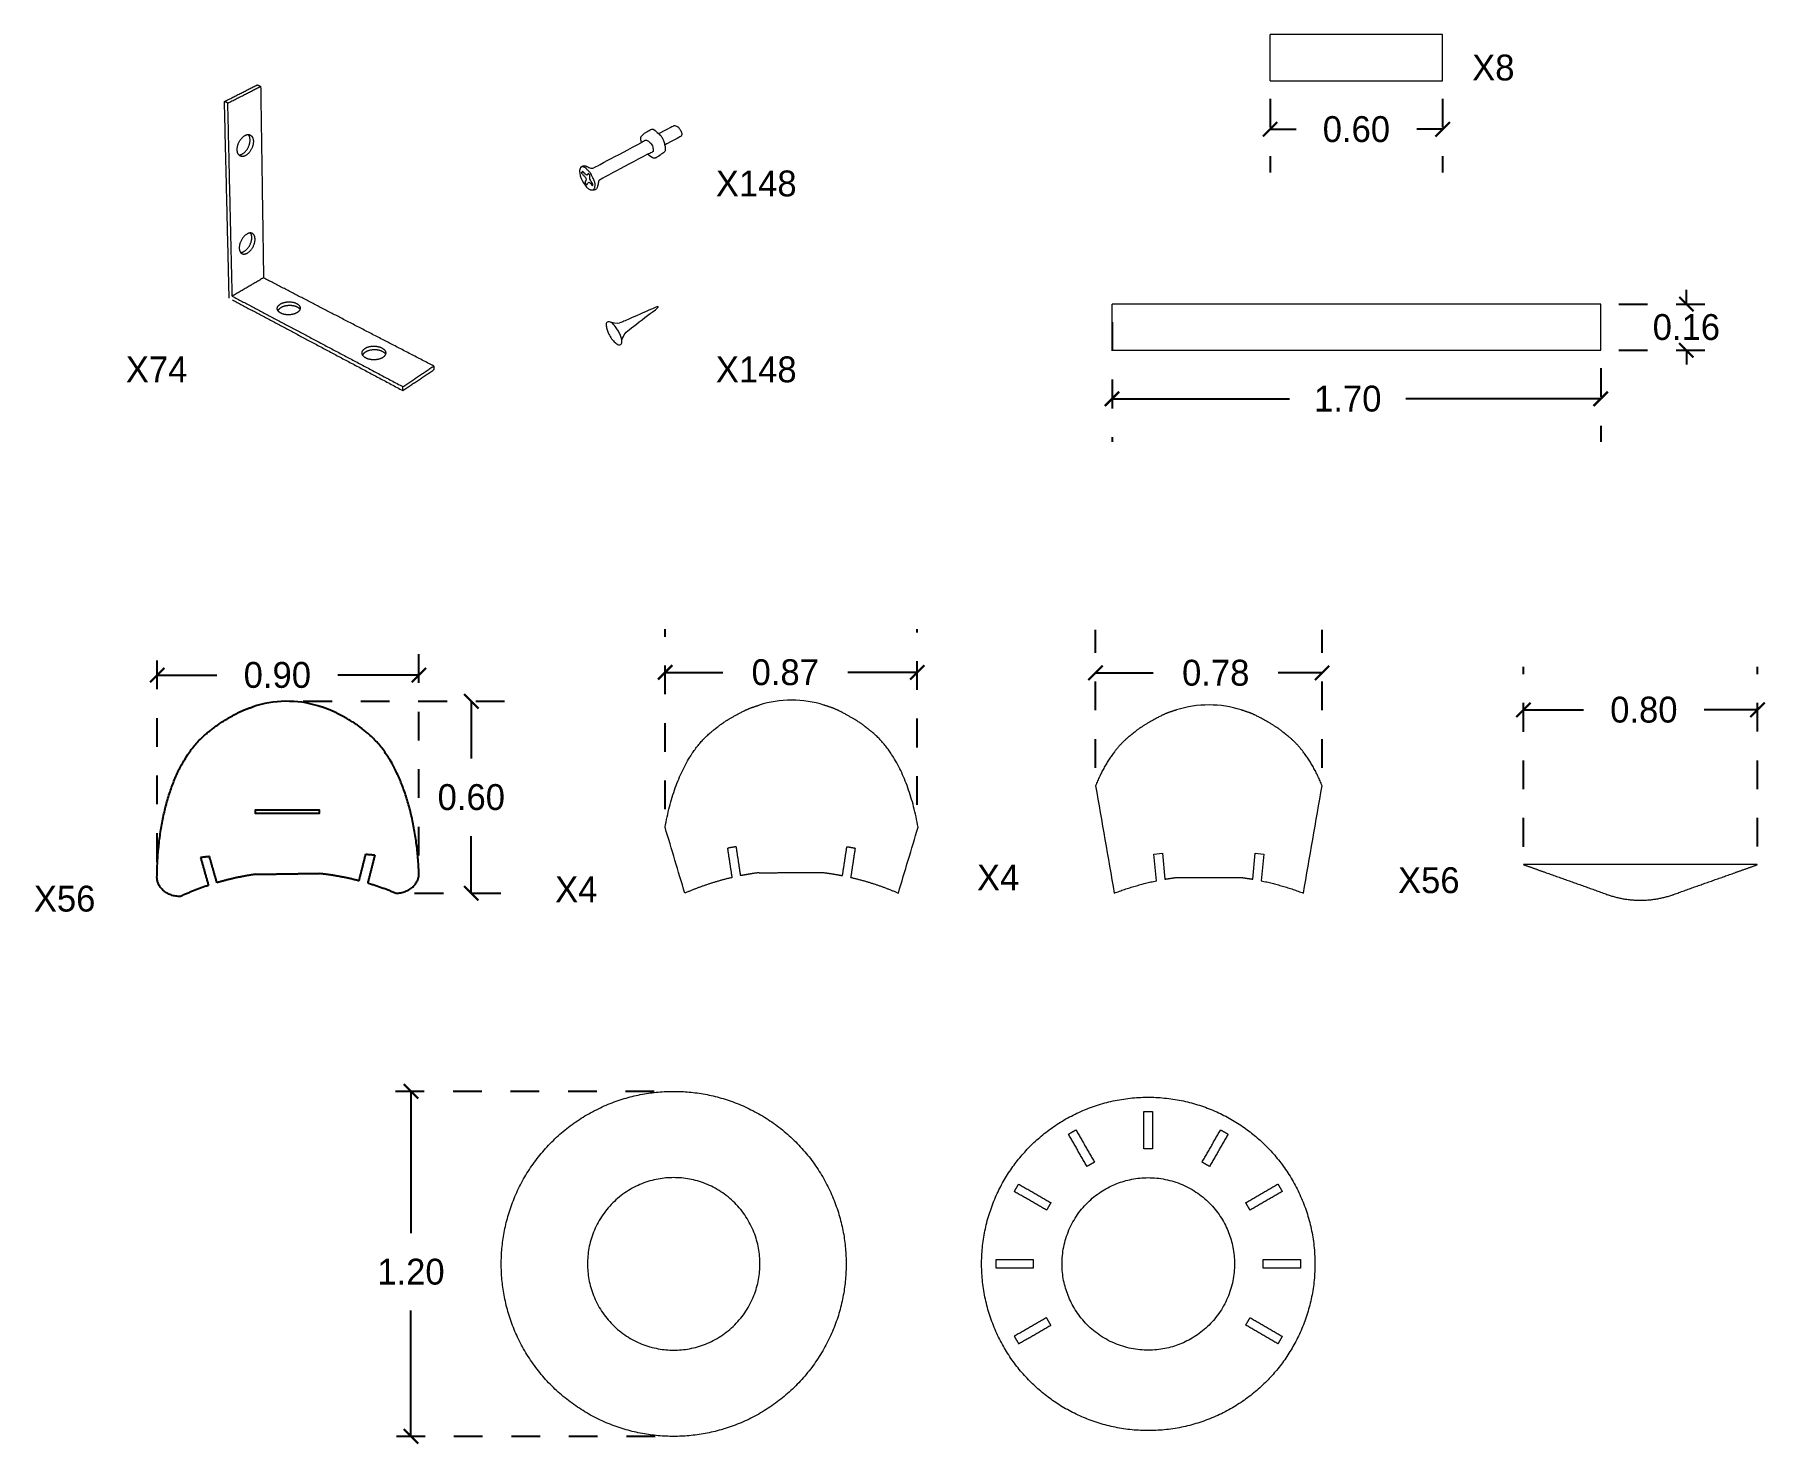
# Model space of a CAD drawing. Header units: metres. Extents: x 20.8 to 26.8, y 45.3 to 56.5.
# Drawn here: x 20.75 to 26.77, y 45.33 to 50.23 of the extents above; entities that cross this region are included whole.
import ezdxf

# ---------------------------------------------------------------- set-up
doc = ezdxf.new("R2010")
doc.units = ezdxf.units.M
doc.linetypes.add('HIDDEN', pattern=[9.525, 6.35, -3.175])
doc.layers.add('Make2D$Visible$Curves', color=7, linetype='Continuous', true_color=0x000000)
doc.layers.add('ΔΙΑΣΤΑΣΕΙΣ', color=60, linetype='Continuous')
doc.dimstyles.new('Copy of STANDARD_ACAD', dxfattribs={"dimtxt": 0.1, "dimasz": 0.1, "dimexe": 0.15, "dimexo": 0.0625, "dimgap": 0.09, "dimtad": 0, "dimtih": 1, "dimtoh": 1, "dimzin": 0, "dimdsep": 46, "dimtxsty": 'Standard', "dimblk": 'ARCHTICK', "dimcen": 0.09, "dimadec": 0, "dimazin": 0, "dimtfac": 1, "dimtofl": 0, "dimtmove": 0, "dimatfit": 3, "dimfxl": 1, "dimtolj": 1, "dimtzin": 0, "dimarcsym": 0})

# ---------------------------------------------------------------- blocks, each defined once
blk = doc.blocks.new('_ArchTick')
at = {"color": 0, "linetype": 'ByBlock', "const_width": 0.15}
blk.add_lwpolyline([(-0.5, -0.5), (0.5, 0.5)], dxfattribs=at)
blk = doc.blocks.new('*D5')
at = {"layer": 'Defpoints', "color": 0, "linetype": 'HIDDEN', "ltscale": 0.01, "transparency": 16777216}
for p in [(22.0617, 46.5594), (22.9707, 46.5594), (22.9736, 45.3595)]:
    blk.add_point(p, dxfattribs=at)
at = {"layer": 'ΔΙΑΣΤΑΣΕΙΣ', "color": 0, "linetype": 'HIDDEN', "lineweight": -2, "ltscale": 0.01, "transparency": 16777216}
for p, q in [((22.9082, 46.5594), (21.9117, 46.5594)), ((22.9111, 45.3595), (21.9117, 45.3595))]:
    blk.add_line(p, q, dxfattribs=at)
at = {"layer": 'ΔΙΑΣΤΑΣΕΙΣ', "color": 0, "linetype": 'Continuous', "lineweight": -2, "ltscale": 0.01, "transparency": 16777216}
for p, q in [((22.0617, 46.5594), (22.0617, 46.0669)), ((22.0617, 45.3595), (22.0617, 45.7969))]:
    blk.add_line(p, q, dxfattribs=at)
at = {"layer": 'ΔΙΑΣΤΑΣΕΙΣ', "color": 0, "linetype": 'HIDDEN', "lineweight": -2, "ltscale": 0.01, "transparency": 16777216, "xscale": 0.05, "yscale": 0.05, "zscale": 0.05}
for p, rotation in [((22.0617, 46.5594), 90), ((22.0617, 45.3595), 270)]:
    blk.add_blockref('_ArchTick', p, dxfattribs=dict(at, rotation=rotation))
at = {"layer": 'ΔΙΑΣΤΑΣΕΙΣ', "color": 0, "linetype": 'HIDDEN', "lineweight": 5, "ltscale": 0.01, "transparency": 16777216, "insert": (22.0617, 45.9319), "char_height": 0.09, "attachment_point": 5}
blk.add_mtext('\\A1;1.20', dxfattribs=at)
blk = doc.blocks.new('*D6')
at = {"layer": 'Defpoints', "color": 0, "linetype": 'HIDDEN', "ltscale": 0.01, "transparency": 16777216}
for p in [(22.0895, 48.0074), (21.1789, 47.2956), (22.0895, 47.3174)]:
    blk.add_point(p, dxfattribs=at)
at = {"layer": 'ΔΙΑΣΤΑΣΕΙΣ', "color": 0, "linetype": 'HIDDEN', "lineweight": -2, "ltscale": 0.01, "transparency": 16777216}
for p, q in [((21.1789, 47.3581), (21.1789, 48.1574)), ((22.0895, 47.3799), (22.0895, 48.1574))]:
    blk.add_line(p, q, dxfattribs=at)
at = {"layer": 'ΔΙΑΣΤΑΣΕΙΣ', "color": 0, "linetype": 'Continuous', "lineweight": -2, "ltscale": 0.01, "transparency": 16777216}
for p, q in [((21.1789, 48.0074), (21.3869, 48.0074)), ((22.0895, 48.0074), (21.8069, 48.0074))]:
    blk.add_line(p, q, dxfattribs=at)
at = {"layer": 'ΔΙΑΣΤΑΣΕΙΣ', "color": 0, "linetype": 'HIDDEN', "lineweight": -2, "ltscale": 0.01, "transparency": 16777216, "xscale": 0.05, "yscale": 0.05, "zscale": 0.05, "rotation": 180}
blk.add_blockref('_ArchTick', (21.1789, 48.0074), dxfattribs=at)
at = {"layer": 'ΔΙΑΣΤΑΣΕΙΣ', "color": 0, "linetype": 'HIDDEN', "lineweight": -2, "ltscale": 0.01, "transparency": 16777216, "xscale": 0.05, "yscale": 0.05, "zscale": 0.05}
blk.add_blockref('_ArchTick', (22.0895, 48.0074), dxfattribs=at)
at = {"layer": 'ΔΙΑΣΤΑΣΕΙΣ', "color": 0, "linetype": 'HIDDEN', "lineweight": 5, "ltscale": 0.01, "transparency": 16777216, "insert": (21.5969, 48.0074), "char_height": 0.09, "attachment_point": 5}
blk.add_mtext('\\A1;0.90', dxfattribs=at)
blk = doc.blocks.new('*D7')
at = {"layer": 'Defpoints', "color": 0, "linetype": 'HIDDEN', "ltscale": 0.01, "transparency": 16777216}
for p in [(21.6246, 47.9161), (22.2716, 47.9161), (22.0121, 47.2489)]:
    blk.add_point(p, dxfattribs=at)
at = {"layer": 'ΔΙΑΣΤΑΣΕΙΣ', "color": 0, "linetype": 'HIDDEN', "lineweight": -2, "ltscale": 0.01, "transparency": 16777216}
for p, q in [((21.6871, 47.9161), (22.4216, 47.9161)), ((22.0746, 47.2489), (22.4216, 47.2489))]:
    blk.add_line(p, q, dxfattribs=at)
at = {"layer": 'ΔΙΑΣΤΑΣΕΙΣ', "color": 0, "linetype": 'Continuous', "lineweight": -2, "ltscale": 0.01, "transparency": 16777216}
for p, q in [((22.2716, 47.9161), (22.2716, 47.7175)), ((22.2716, 47.2489), (22.2716, 47.4475))]:
    blk.add_line(p, q, dxfattribs=at)
at = {"layer": 'ΔΙΑΣΤΑΣΕΙΣ', "color": 0, "linetype": 'HIDDEN', "lineweight": -2, "ltscale": 0.01, "transparency": 16777216, "xscale": 0.05, "yscale": 0.05, "zscale": 0.05}
for p, rotation in [((22.2716, 47.9161), 90), ((22.2716, 47.2489), 270)]:
    blk.add_blockref('_ArchTick', p, dxfattribs=dict(at, rotation=rotation))
at = {"layer": 'ΔΙΑΣΤΑΣΕΙΣ', "color": 0, "linetype": 'HIDDEN', "lineweight": 5, "ltscale": 0.01, "transparency": 16777216, "insert": (22.2716, 47.5825), "char_height": 0.09, "attachment_point": 5}
blk.add_mtext('\\A1;0.60', dxfattribs=at)
blk = doc.blocks.new('*D11')
at = {"layer": 'Defpoints', "color": 0, "linetype": 'HIDDEN', "ltscale": 0.01, "transparency": 16777216}
for p in [(26.2006, 49.2976), (26.4985, 49.2976), (26.2006, 49.1371)]:
    blk.add_point(p, dxfattribs=at)
at = {"layer": 'ΔΙΑΣΤΑΣΕΙΣ', "color": 0, "linetype": 'Continuous', "lineweight": -2, "ltscale": 0.01, "transparency": 16777216}
for p, q in [((26.4985, 49.2976), (26.4985, 49.3476)), ((26.4985, 49.1371), (26.4985, 49.0871))]:
    blk.add_line(p, q, dxfattribs=at)
at = {"layer": 'ΔΙΑΣΤΑΣΕΙΣ', "color": 0, "linetype": 'HIDDEN', "lineweight": -2, "ltscale": 0.01, "transparency": 16777216}
for p, q in [((26.2631, 49.2976), (26.6485, 49.2976)), ((26.2631, 49.1371), (26.6485, 49.1371))]:
    blk.add_line(p, q, dxfattribs=at)
at = {"layer": 'ΔΙΑΣΤΑΣΕΙΣ', "color": 0, "linetype": 'HIDDEN', "lineweight": -2, "ltscale": 0.01, "transparency": 16777216, "xscale": 0.05, "yscale": 0.05, "zscale": 0.05}
for p, rotation in [((26.4985, 49.2976), 270), ((26.4985, 49.1371), 90)]:
    blk.add_blockref('_ArchTick', p, dxfattribs=dict(at, rotation=rotation))
at = {"layer": 'ΔΙΑΣΤΑΣΕΙΣ', "color": 0, "linetype": 'HIDDEN', "lineweight": 5, "ltscale": 0.01, "transparency": 16777216, "insert": (26.4985, 49.2173), "char_height": 0.09, "attachment_point": 5}
blk.add_mtext('\\A1;0.16', dxfattribs=at)
blk = doc.blocks.new('*D12')
at = {"layer": 'Defpoints', "color": 0, "linetype": 'HIDDEN', "ltscale": 0.01, "transparency": 16777216}
for p in [(24.5006, 49.2976), (26.2006, 49.1371), (26.2006, 48.9684)]:
    blk.add_point(p, dxfattribs=at)
at = {"layer": 'ΔΙΑΣΤΑΣΕΙΣ', "color": 0, "linetype": 'HIDDEN', "lineweight": -2, "ltscale": 0.01, "transparency": 16777216}
for p, q in [((24.5006, 49.2351), (24.5006, 48.8184)), ((26.2006, 49.0746), (26.2006, 48.8184))]:
    blk.add_line(p, q, dxfattribs=at)
at = {"layer": 'ΔΙΑΣΤΑΣΕΙΣ', "color": 0, "linetype": 'Continuous', "lineweight": -2, "ltscale": 0.01, "transparency": 16777216}
for p, q in [((24.5006, 48.9684), (25.1182, 48.9684)), ((26.2006, 48.9684), (25.5232, 48.9684))]:
    blk.add_line(p, q, dxfattribs=at)
at = {"layer": 'ΔΙΑΣΤΑΣΕΙΣ', "color": 0, "linetype": 'HIDDEN', "lineweight": -2, "ltscale": 0.01, "transparency": 16777216, "xscale": 0.05, "yscale": 0.05, "zscale": 0.05, "rotation": 180}
blk.add_blockref('_ArchTick', (24.5006, 48.9684), dxfattribs=at)
at = {"layer": 'ΔΙΑΣΤΑΣΕΙΣ', "color": 0, "linetype": 'HIDDEN', "lineweight": -2, "ltscale": 0.01, "transparency": 16777216, "xscale": 0.05, "yscale": 0.05, "zscale": 0.05}
blk.add_blockref('_ArchTick', (26.2006, 48.9684), dxfattribs=at)
at = {"layer": 'ΔΙΑΣΤΑΣΕΙΣ', "color": 0, "linetype": 'HIDDEN', "lineweight": 5, "ltscale": 0.01, "transparency": 16777216, "insert": (25.3207, 48.9684), "char_height": 0.09, "width": 0.030428, "attachment_point": 5}
blk.add_mtext('\\A1;1.70', dxfattribs=at)
blk = doc.blocks.new('*D13')
at = {"layer": 'Defpoints', "color": 0, "linetype": 'HIDDEN', "ltscale": 0.01, "transparency": 16777216}
for p in [(25.0506, 50.0744), (25.6506, 50.0744), (25.6506, 49.9057)]:
    blk.add_point(p, dxfattribs=at)
at = {"layer": 'ΔΙΑΣΤΑΣΕΙΣ', "color": 0, "linetype": 'HIDDEN', "lineweight": -2, "ltscale": 0.01, "transparency": 16777216}
for p, q in [((25.0506, 50.0119), (25.0506, 49.7557)), ((25.6506, 50.0119), (25.6506, 49.7557))]:
    blk.add_line(p, q, dxfattribs=at)
at = {"layer": 'ΔΙΑΣΤΑΣΕΙΣ', "color": 0, "linetype": 'Continuous', "lineweight": -2, "ltscale": 0.01, "transparency": 16777216}
for p, q in [((25.0506, 49.9057), (25.1406, 49.9057)), ((25.6506, 49.9057), (25.5606, 49.9057))]:
    blk.add_line(p, q, dxfattribs=at)
at = {"layer": 'ΔΙΑΣΤΑΣΕΙΣ', "color": 0, "linetype": 'HIDDEN', "lineweight": -2, "ltscale": 0.01, "transparency": 16777216, "xscale": 0.05, "yscale": 0.05, "zscale": 0.05, "rotation": 180}
blk.add_blockref('_ArchTick', (25.0506, 49.9057), dxfattribs=at)
at = {"layer": 'ΔΙΑΣΤΑΣΕΙΣ', "color": 0, "linetype": 'HIDDEN', "lineweight": -2, "ltscale": 0.01, "transparency": 16777216, "xscale": 0.05, "yscale": 0.05, "zscale": 0.05}
blk.add_blockref('_ArchTick', (25.6506, 49.9057), dxfattribs=at)
at = {"layer": 'ΔΙΑΣΤΑΣΕΙΣ', "color": 0, "linetype": 'HIDDEN', "lineweight": 5, "ltscale": 0.01, "transparency": 16777216, "insert": (25.3506, 49.9057), "char_height": 0.09, "width": 0.035, "attachment_point": 5}
blk.add_mtext('\\A1;0.60', dxfattribs=at)
blk = doc.blocks.new('*D14')
at = {"layer": 'Defpoints', "color": 0, "linetype": 'HIDDEN', "ltscale": 0.01, "transparency": 16777216}
for p in [(23.823, 48.0168), (22.9458, 47.4781), (23.823, 47.4935)]:
    blk.add_point(p, dxfattribs=at)
at = {"layer": 'ΔΙΑΣΤΑΣΕΙΣ', "color": 0, "linetype": 'HIDDEN', "lineweight": -2, "ltscale": 0.01, "transparency": 16777216}
for p, q in [((22.9458, 47.5406), (22.9458, 48.1668)), ((23.823, 47.556), (23.823, 48.1668))]:
    blk.add_line(p, q, dxfattribs=at)
at = {"layer": 'ΔΙΑΣΤΑΣΕΙΣ', "color": 0, "linetype": 'Continuous', "lineweight": -2, "ltscale": 0.01, "transparency": 16777216}
for p, q in [((22.9458, 48.0168), (23.1463, 48.0168)), ((23.823, 48.0168), (23.5813, 48.0168))]:
    blk.add_line(p, q, dxfattribs=at)
at = {"layer": 'ΔΙΑΣΤΑΣΕΙΣ', "color": 0, "linetype": 'HIDDEN', "lineweight": -2, "ltscale": 0.01, "transparency": 16777216, "xscale": 0.05, "yscale": 0.05, "zscale": 0.05, "rotation": 180}
blk.add_blockref('_ArchTick', (22.9458, 48.0168), dxfattribs=at)
at = {"layer": 'ΔΙΑΣΤΑΣΕΙΣ', "color": 0, "linetype": 'HIDDEN', "lineweight": -2, "ltscale": 0.01, "transparency": 16777216, "xscale": 0.05, "yscale": 0.05, "zscale": 0.05}
blk.add_blockref('_ArchTick', (23.823, 48.0168), dxfattribs=at)
at = {"layer": 'ΔΙΑΣΤΑΣΕΙΣ', "color": 0, "linetype": 'HIDDEN', "lineweight": 5, "ltscale": 0.01, "transparency": 16777216, "insert": (23.3638, 48.0168), "char_height": 0.09, "width": 0.24, "attachment_point": 5}
blk.add_mtext('\\A1;0.87', dxfattribs=at)
blk = doc.blocks.new('*D15')
at = {"layer": 'Defpoints', "color": 0, "linetype": 'HIDDEN', "ltscale": 0.01, "transparency": 16777216}
for p in [(25.2313, 48.015), (24.4433, 47.6225), (25.2313, 47.6225)]:
    blk.add_point(p, dxfattribs=at)
at = {"layer": 'ΔΙΑΣΤΑΣΕΙΣ', "color": 0, "linetype": 'HIDDEN', "lineweight": -2, "ltscale": 0.01, "transparency": 16777216}
for p, q in [((24.4433, 47.685), (24.4433, 48.165)), ((25.2313, 47.685), (25.2313, 48.165))]:
    blk.add_line(p, q, dxfattribs=at)
at = {"layer": 'ΔΙΑΣΤΑΣΕΙΣ', "color": 0, "linetype": 'Continuous', "lineweight": -2, "ltscale": 0.01, "transparency": 16777216}
for p, q in [((24.4433, 48.015), (24.6438, 48.015)), ((25.2313, 48.015), (25.0788, 48.015))]:
    blk.add_line(p, q, dxfattribs=at)
at = {"layer": 'ΔΙΑΣΤΑΣΕΙΣ', "color": 0, "linetype": 'HIDDEN', "lineweight": -2, "ltscale": 0.01, "transparency": 16777216, "xscale": 0.05, "yscale": 0.05, "zscale": 0.05, "rotation": 180}
blk.add_blockref('_ArchTick', (24.4433, 48.015), dxfattribs=at)
at = {"layer": 'ΔΙΑΣΤΑΣΕΙΣ', "color": 0, "linetype": 'HIDDEN', "lineweight": -2, "ltscale": 0.01, "transparency": 16777216, "xscale": 0.05, "yscale": 0.05, "zscale": 0.05}
blk.add_blockref('_ArchTick', (25.2313, 48.015), dxfattribs=at)
at = {"layer": 'ΔΙΑΣΤΑΣΕΙΣ', "color": 0, "linetype": 'HIDDEN', "lineweight": 5, "ltscale": 0.01, "transparency": 16777216, "insert": (24.8613, 48.015), "char_height": 0.09, "width": 0.035, "attachment_point": 5}
blk.add_mtext('\\A1;0.78', dxfattribs=at)
blk = doc.blocks.new('*D17')
at = {"layer": 'Defpoints', "color": 0, "linetype": 'HIDDEN', "ltscale": 0.01, "transparency": 16777216}
for p in [(26.7458, 47.8866), (25.9316, 47.3479), (26.7458, 47.3482)]:
    blk.add_point(p, dxfattribs=at)
at = {"layer": 'ΔΙΑΣΤΑΣΕΙΣ', "color": 0, "linetype": 'HIDDEN', "lineweight": -2, "ltscale": 0.01, "transparency": 16777216}
for p, q in [((25.9316, 47.4104), (25.9316, 48.0366)), ((26.7458, 47.4107), (26.7458, 48.0366))]:
    blk.add_line(p, q, dxfattribs=at)
at = {"layer": 'ΔΙΑΣΤΑΣΕΙΣ', "color": 0, "linetype": 'Continuous', "lineweight": -2, "ltscale": 0.01, "transparency": 16777216}
for p, q in [((25.9316, 47.8866), (26.1407, 47.8866)), ((26.7458, 47.8866), (26.5607, 47.8866))]:
    blk.add_line(p, q, dxfattribs=at)
at = {"layer": 'ΔΙΑΣΤΑΣΕΙΣ', "color": 0, "linetype": 'HIDDEN', "lineweight": -2, "ltscale": 0.01, "transparency": 16777216, "xscale": 0.05, "yscale": 0.05, "zscale": 0.05, "rotation": 180}
blk.add_blockref('_ArchTick', (25.9316, 47.8866), dxfattribs=at)
at = {"layer": 'ΔΙΑΣΤΑΣΕΙΣ', "color": 0, "linetype": 'HIDDEN', "lineweight": -2, "ltscale": 0.01, "transparency": 16777216, "xscale": 0.05, "yscale": 0.05, "zscale": 0.05}
blk.add_blockref('_ArchTick', (26.7458, 47.8866), dxfattribs=at)
at = {"layer": 'ΔΙΑΣΤΑΣΕΙΣ', "color": 0, "linetype": 'HIDDEN', "lineweight": 5, "ltscale": 0.01, "transparency": 16777216, "insert": (26.3507, 47.8866), "char_height": 0.09, "width": 0.24, "attachment_point": 5}
blk.add_mtext('\\A1;0.80', dxfattribs=at)

msp = doc.modelspace()

# ---------------------------------------------------------------- linework, layer by layer
at = {"layer": 'Make2D$Visible$Curves', "color": 1}
msp.add_lwpolyline([(21.6317, 47.5373), (21.5203, 47.5373), (21.5203, 47.527), (21.7432, 47.5277), (21.7432, 47.5376), (21.6317, 47.5376)], dxfattribs=at)
at = {"layer": 'Make2D$Visible$Curves', "color": 1, "lineweight": 5}
for points in [[(24.6547, 47.2918), (24.6464, 47.3849), (24.6762, 47.3886), (24.6843, 47.2974)], [(24.9903, 47.2974), (24.9984, 47.3886), (25.0282, 47.3849), (25.0199, 47.2918)]]:
    msp.add_lwpolyline(points, dxfattribs=at)
for points, degree in [([(25.0506, 50.0744), (25.0506, 50.1547), (25.0506, 50.2349)], 2), ([(25.6506, 50.2349), (25.3506, 50.2349), (25.0506, 50.2349)], 2), ([(25.6506, 50.0744), (25.6506, 50.1547), (25.6506, 50.2349)], 2), ([(25.0506, 50.0744), (25.3506, 50.0744), (25.6506, 50.0744)], 2), ([(22.8641, 49.8598), (22.8619, 49.8641), (22.8615, 49.8685), (22.8616, 49.8767), (22.8619, 49.8794), (22.8633, 49.8816), (22.8726, 49.8906), (22.8767, 49.8933), (22.8803, 49.8955), (22.8838, 49.8977), (22.8981, 49.9057), (22.9011, 49.9063), (22.9041, 49.9058), (22.9079, 49.9041), (22.9296, 49.8854), (22.9322, 49.8826), (22.9351, 49.877), (22.9385, 49.8712), (22.9438, 49.8555), (22.9465, 49.8419), (22.9466, 49.8314), (22.9461, 49.8294), (22.9392, 49.8229), (22.9171, 49.8082), (22.9106, 49.805), (22.9066, 49.8041), (22.9017, 49.8063), (22.8847, 49.819)], 3), ([(22.6701, 49.7078), (22.6574, 49.7268), (22.6529, 49.7352), (22.6493, 49.7464), (22.6487, 49.7554), (22.6482, 49.762), (22.6496, 49.7691), (22.6527, 49.7741), (22.6568, 49.7759), (22.6596, 49.7756), (22.6661, 49.773), (22.6733, 49.7671), (22.6809, 49.7599), (22.6867, 49.7521), (22.6899, 49.7468), (22.6953, 49.7362), (22.6986, 49.7301), (22.7005, 49.7229), (22.7014, 49.7206), (22.7017, 49.7183), (22.7022, 49.7174), (22.7023, 49.7126), (22.7023, 49.7094), (22.7016, 49.7034), (22.7004, 49.7006), (22.6983, 49.6965), (22.6947, 49.6951), (22.6891, 49.6946), (22.6843, 49.6954), (22.6798, 49.6983), (22.6734, 49.7034), (22.6701, 49.7078)], 3), ([(22.6697, 49.7276), (22.6712, 49.7316), (22.6704, 49.7356), (22.6674, 49.7394), (22.6591, 49.7487), (22.6566, 49.7509), (22.6551, 49.7535), (22.6551, 49.7549), (22.6558, 49.7562), (22.6582, 49.7592), (22.6599, 49.7589), (22.6671, 49.7504), (22.6696, 49.7479), (22.6727, 49.7465), (22.675, 49.7467), (22.6769, 49.7475), (22.6778, 49.7513), (22.6783, 49.7528), (22.6792, 49.7525), (22.6797, 49.7507), (22.684, 49.7456), (22.6847, 49.7442), (22.6839, 49.741), (22.6833, 49.7381), (22.6839, 49.7327), (22.6878, 49.7242), (22.6939, 49.7157), (22.695, 49.7136), (22.6949, 49.712), (22.6939, 49.7097), (22.6926, 49.7096), (22.6845, 49.7203), (22.682, 49.722), (22.6802, 49.7217), (22.6766, 49.718), (22.6747, 49.7135), (22.6729, 49.713), (22.6696, 49.7167), (22.6675, 49.7196), (22.6672, 49.7218), (22.6684, 49.7241), (22.6697, 49.7276)], 3), ([(22.7956, 49.172), (22.8019, 49.1924), (22.8145, 49.2053), (22.9176, 49.282), (22.9226, 49.2871), (22.9219, 49.2894), (22.9164, 49.2888), (22.8211, 49.2459), (22.7897, 49.232), (22.778, 49.2272), (22.7563, 49.2349)], 3), ([(24.5006, 49.1371), (24.5006, 49.2173), (24.5006, 49.2976)], 2), ([(26.2006, 49.2976), (25.3506, 49.2976), (24.5006, 49.2976)], 2), ([(26.2006, 49.1371), (26.2006, 49.2173), (26.2006, 49.2976)], 2), ([(22.7838, 49.2037), (22.7963, 49.1786), (22.796, 49.1641), (22.7922, 49.1555), (22.7841, 49.1551), (22.7719, 49.1631), (22.7595, 49.176), (22.749, 49.1945), (22.7441, 49.2079), (22.74, 49.2218), (22.7413, 49.2342), (22.747, 49.2363), (22.7579, 49.2358), (22.7676, 49.228), (22.7838, 49.2037)], 3), ([(24.5006, 49.1371), (25.3506, 49.1371), (26.2006, 49.1371)], 2), ([(24.4433, 47.6225), (24.465, 47.498), (24.4867, 47.3736), (24.5083, 47.2491)], 3), ([(25.1662, 47.2491), (25.1879, 47.3735), (25.2096, 47.498), (25.2313, 47.6225)], 3), ([(23.0144, 47.2489), (22.9916, 47.3253), (22.9687, 47.4017), (22.9458, 47.4781)], 3), ([(23.7572, 47.2491), (23.7801, 47.3255), (23.8029, 47.4019), (23.8258, 47.4783)], 3), ([(23.1934, 47.4105), (23.1785, 47.408), (23.1637, 47.4054)], 2), ([(23.1792, 47.3034), (23.1714, 47.3544), (23.1637, 47.4054)], 2), ([(23.2087, 47.3097), (23.2011, 47.3601), (23.1934, 47.4105)], 2), ([(23.5629, 47.3098), (23.5706, 47.3602), (23.5782, 47.4106)], 2), ([(23.5782, 47.4106), (23.5931, 47.4081), (23.6079, 47.4055)], 2), ([(23.5925, 47.3035), (23.6002, 47.3545), (23.6079, 47.4055)], 2), ([(24.6116, 46.3595), (24.6116, 46.4242), (24.6116, 46.489)], 2), ([(24.6116, 46.489), (24.6266, 46.489), (24.6416, 46.489)], 2), ([(24.6416, 46.489), (24.6416, 46.4242), (24.6416, 46.3595)], 2), ([(24.3489, 46.4106), (24.3619, 46.4181), (24.3749, 46.4256)], 2), ([(24.3749, 46.4256), (24.4073, 46.3695), (24.4396, 46.3134)], 2), ([(24.8137, 46.3134), (24.846, 46.3695), (24.8784, 46.4256)], 2), ([(24.8784, 46.4256), (24.8914, 46.4181), (24.9044, 46.4106)], 2), ([(24.4137, 46.2984), (24.3813, 46.3545), (24.3489, 46.4106)], 2), ([(24.9044, 46.4106), (24.872, 46.3545), (24.8396, 46.2984)], 2), ([(24.4396, 46.3134), (24.4266, 46.3059), (24.4137, 46.2984)], 2), ([(24.6416, 46.3595), (24.6266, 46.3595), (24.6116, 46.3595)], 2), ([(24.8396, 46.2984), (24.8266, 46.3059), (24.8137, 46.3134)], 2), ([(24.1606, 46.2112), (24.1681, 46.2242), (24.1756, 46.2372)], 2), ([(24.2727, 46.1465), (24.2166, 46.1789), (24.1606, 46.2112)], 2), ([(24.1756, 46.2372), (24.2316, 46.2048), (24.2877, 46.1725)], 2), ([(24.9656, 46.1725), (25.0217, 46.2048), (25.0777, 46.2372)], 2), ([(25.0927, 46.2112), (25.0367, 46.1789), (24.9806, 46.1465)], 2), ([(25.0777, 46.2372), (25.0852, 46.2242), (25.0927, 46.2112)], 2), ([(24.2877, 46.1725), (24.2802, 46.1595), (24.2727, 46.1465)], 2), ([(24.9806, 46.1465), (24.9731, 46.1595), (24.9656, 46.1725)], 2), ([(24.0971, 45.9745), (24.1619, 45.9745), (24.2266, 45.9745)], 2), ([(24.0971, 45.9445), (24.0971, 45.9595), (24.0971, 45.9745)], 2), ([(24.2266, 45.9445), (24.1619, 45.9445), (24.0971, 45.9445)], 2), ([(24.2266, 45.9745), (24.2266, 45.9595), (24.2266, 45.9445)], 2), ([(25.0266, 45.9445), (25.0266, 45.9595), (25.0266, 45.9745)], 2), ([(25.0266, 45.9745), (25.0914, 45.9745), (25.1562, 45.9745)], 2), ([(25.1562, 45.9445), (25.0914, 45.9445), (25.0266, 45.9445)], 2), ([(25.1562, 45.9745), (25.1562, 45.9595), (25.1562, 45.9445)], 2), ([(24.2727, 45.7725), (24.2166, 45.7401), (24.1606, 45.7077)], 2), ([(24.2877, 45.7465), (24.2802, 45.7595), (24.2727, 45.7725)], 2), ([(24.9656, 45.7465), (24.9731, 45.7595), (24.9806, 45.7725)], 2), ([(24.9806, 45.7725), (25.0367, 45.7401), (25.0927, 45.7077)], 2), ([(24.1606, 45.7077), (24.1681, 45.6947), (24.1756, 45.6817)], 2), ([(24.1756, 45.6817), (24.2316, 45.7141), (24.2877, 45.7465)], 2), ([(25.0777, 45.6817), (25.0217, 45.7141), (24.9656, 45.7465)], 2), ([(25.0927, 45.7077), (25.0852, 45.6947), (25.0777, 45.6817)], 2)]:
    msp.add_open_spline(points, degree=degree, dxfattribs=at)
for points, weights, degree in [([(21.4129, 50.0022), (21.4704, 50.0314), (21.5271, 50.0601)], [0.951660331234, 0.958035181775, 0.964410032316], 2), ([(21.4246, 49.9968), (21.4821, 50.026), (21.5388, 50.0548)], [0.950487966008, 0.956862816549, 0.96323766709], 2), ([(21.5271, 50.0601), (21.533, 50.0575), (21.5388, 50.0548)], [0.964410032316, 0.963823849703, 0.96323766709], 2), ([(21.5388, 50.0548), (21.5439, 49.7136), (21.5488, 49.3889)], [0.96323766709, 0.987737801841, 1.01223793659], 2), ([(21.4294, 49.3181), (21.4214, 49.6514), (21.4129, 50.0022)], [1.00166060624, 0.976660468735, 0.951660331234], 2), ([(21.4246, 49.9968), (21.4187, 49.9995), (21.4129, 50.0022)], [0.950487966008, 0.951074148621, 0.951660331234], 2), ([(21.4402, 49.3252), (21.4326, 49.6526), (21.4246, 49.9968)], [0.99948823551, 0.974988100759, 0.950487966008], 2), ([(21.4678, 49.5114), (21.4571, 49.4818), (21.474, 49.4732)], [0.990352624669, 0.742955611565, 0.921496480053], 2), ([(21.5488, 49.3889), (21.4949, 49.3573), (21.4402, 49.3252)], [1.01223793659, 1.00586308605, 0.99948823551], 2), ([(22.1411, 49.0822), (21.8361, 49.2401), (21.5488, 49.3889)], [0.953619675295, 0.982928805944, 1.01223793659], 2), ([(21.4402, 49.3252), (21.7281, 49.1726), (22.0338, 49.0105)], [0.99948823551, 0.970179104861, 0.940869974212], 2), ([(21.4406, 49.3122), (21.7281, 49.1594), (22.0335, 48.997)], [1.00048824101, 0.971179110361, 0.941869979712], 2), ([(21.6348, 49.2604), (21.6148, 49.2606), (21.599, 49.269), (21.5969, 49.2798)], [0.986832082807, 0.986859941573, 0.988483092804, 0.990570902], 3), ([(21.9323, 49.1038), (21.9111, 49.104), (21.8939, 49.1135), (21.8919, 49.1254)], [0.957522952158, 0.957551683005, 0.959277146421, 0.961459170593], 3), ([(21.9737, 49.1299), (21.9737, 49.1298), (21.9737, 49.1296)], [0.926160030057, 0.926172622055, 0.926185214053], 2), ([(22.0338, 49.0105), (22.0878, 49.0466), (22.1411, 49.0822)], [0.940869974212, 0.947244824753, 0.953619675295], 2), ([(22.1411, 49.0822), (22.1409, 49.0755), (22.1407, 49.0688)], [0.953619675295, 0.954119678045, 0.954619680795], 2), ([(22.0335, 48.997), (22.0875, 49.0332), (22.1407, 49.0688)], [0.941869979712, 0.948244830254, 0.954619680795], 2), ([(22.0335, 48.997), (22.0337, 49.0037), (22.0338, 49.0105)], [0.941869979712, 0.941369976962, 0.940869974212], 2), ([(23.2242, 47.885), (23.2481, 47.8955), (23.2731, 47.9029)], [0.931709150307, 0.919797461204, 0.911534052656], 2), ([(23.5472, 47.8851), (23.5233, 47.8955), (23.4983, 47.9029)], [0.931709150307, 0.919797461204, 0.911534052656], 2), ([(24.7249, 47.8861), (24.7, 47.8787), (24.6762, 47.8683)], [0.911534052656, 0.919797461204, 0.931709150307], 2), ([(24.9984, 47.8683), (24.9746, 47.8787), (24.9496, 47.8861)], [0.931709150307, 0.919797461204, 0.911534052656], 2), ([(23.1792, 47.3034), (23.0943, 47.2837), (23.0144, 47.2489)], [0.997711099314, 0.994529875035, 0.999720950629], 2), ([(23.2734, 47.3202), (23.3858, 47.3202), (23.4983, 47.3203)], [1, 0.942516937305, 1], 2), ([(23.5925, 47.3035), (23.6773, 47.2838), (23.7572, 47.2491)], [0.997711099314, 0.994529875035, 0.999720950629], 2), ([(24.5083, 47.2491), (24.5798, 47.2764), (24.6547, 47.2918)], [0.997605012612, 0.994926297735, 0.998754901031], 2), ([(24.6843, 47.2974), (24.7046, 47.3009), (24.725, 47.3035)], [1, 0.999762137469, 1], 2), ([(24.725, 47.3035), (24.839, 47.3035), (24.9496, 47.3035)], [0.999939809522, 0.942547048317, 1], 2), ([(24.9496, 47.3035), (24.97, 47.3009), (24.9903, 47.2974)], [1, 0.999762137469, 1], 2), ([(25.0199, 47.2918), (25.0948, 47.2764), (25.1662, 47.2491)], [0.998754901031, 0.994926297735, 0.997605012612], 2), ([(26.2263, 47.2433), (26.3387, 47.2042), (26.4511, 47.2432)], [0.998890298943, 0.943630057768, 0.998883460554], 2), ([(26.4511, 47.2433), (26.4511, 47.2433), (26.4511, 47.2433)], [0.998812399071, 0.998814408605, 0.998816418286], 2)]:
    msp.add_rational_spline(points, weights, degree=degree, dxfattribs=at)
for points, knots in [([(22.9232, 49.8908), (22.9249, 49.8917), (22.9739, 49.9174), (22.9779, 49.919), (22.9817, 49.9186), (22.9906, 49.9151), (22.9968, 49.907), (23.003, 49.8966), (23.0045, 49.8869), (23.0014, 49.8808), (22.9985, 49.8797), (22.947, 49.8523), (22.9446, 49.851)], [7.965421, 7.965421, 7.965421, 7.965421, 8, 9, 10, 11, 12, 13, 14, 15, 16, 16.047259, 16.047259, 16.047259, 16.047259]), ([(22.6518, 49.7724), (22.6557, 49.7772), (22.6607, 49.7786), (22.67, 49.7786), (22.6768, 49.7751), (22.6836, 49.7714), (22.6912, 49.7697), (22.6977, 49.7712), (22.7021, 49.7744), (22.8222, 49.8377), (22.8641, 49.8598)], [0, 0, 0, 0, 1, 2, 3, 4, 5, 6, 7, 7.632238, 7.632238, 7.632238, 7.632238]), ([(22.8847, 49.819), (22.8418, 49.796), (22.7187, 49.7301), (22.716, 49.7284), (22.7147, 49.7265), (22.714, 49.7221), (22.7125, 49.7147), (22.7108, 49.7067), (22.7102, 49.7033), (22.7076, 49.6983), (22.7042, 49.6962), (22.7003, 49.6946), (22.6956, 49.6939), (22.6875, 49.6949)], [16.37273, 16.37273, 16.37273, 16.37273, 17, 18, 19, 20, 21, 22, 23, 24, 25, 26, 27, 27, 27, 27]), ([(23.4981, 47.9029), (23.4627, 47.9145), (23.4242, 47.9202), (23.3472, 47.9202), (23.3087, 47.9144), (23.2733, 47.9029)], [0, 0, 0, 0, 0.500337, 0.500337, 1.000843, 1.000843, 1.000843, 1.000843]), ([(24.9496, 47.8861), (24.9147, 47.8977), (24.8766, 47.9035), (24.7996, 47.9035), (24.7609, 47.8977), (24.7249, 47.8861)], [4.673377, 4.673377, 4.673377, 4.673377, 5.173715, 5.173715, 5.67422, 5.67422, 5.67422, 5.67422])]:
    msp.add_open_spline(points, degree=3, knots=knots, dxfattribs=at)
for points, weights, degree, knots in [([(21.5026, 49.8856), (21.5009, 49.8864), (21.4992, 49.8872), (21.4742, 49.8915), (21.4606, 49.8536), (21.4492, 49.8216), (21.468, 49.8126), (21.4699, 49.8117), (21.472, 49.8113), (21.4967, 49.8069), (21.5101, 49.8444), (21.5217, 49.8766), (21.5026, 49.8856)], [0.915838917124, 0.939165273852, 0.968791522518, 0.682203275414, 0.965352487168, 0.715236269372, 0.911854108855, 0.937186344582, 0.969934248082, 0.688682863838, 0.973373283432, 0.717984288651, 0.915838917124], 2, [0, 0, 0, 0.0008283, 0.0008283, 0.00868228, 0.00868228, 0.01563985, 0.01563985, 0.01653627, 0.01653627, 0.02439025, 0.02439025, 0.03141593, 0.03141593, 0.03141593]), ([(21.4629, 49.8166), (21.4864, 49.8158), (21.4986, 49.8499), (21.5075, 49.8749), (21.4959, 49.8874)], [0.936064854453, 0.708522369607, 0.974545648658, 0.76368013477, 0.861432197757], 2, [0.00837781, 0.00837781, 0.00837781, 0.01570796, 0.01570796, 0.02150185, 0.02150185, 0.02150185]), ([(21.4675, 49.4775), (21.4916, 49.4746), (21.5047, 49.5109), (21.5127, 49.5331), (21.5034, 49.545)], [0.996106750809, 0.707189617997, 0.999545786159, 0.797848407041, 0.871518429892], 2, [0.00785398, 0.00785398, 0.00785398, 0.01570796, 0.01570796, 0.02111151, 0.02111151, 0.02111151]), ([(21.5097, 49.5435), (21.5076, 49.5446), (21.5052, 49.5449), (21.481, 49.5481), (21.4678, 49.5114)], [0.925420030533, 0.954095440023, 0.993791660019, 0.699881042172, 0.990352624669], 2, [0.022480296, 0.022480296, 0.022480296, 0.023561945, 0.023561945, 0.031415927, 0.031415927, 0.031415927]), ([(21.474, 49.4732), (21.4762, 49.4721), (21.4788, 49.4717), (21.5028, 49.4688), (21.516, 49.5052), (21.5267, 49.5349), (21.5097, 49.5435)], [0.921496480053, 0.951999293065, 0.994934385583, 0.706360630596, 0.998373420933, 0.745879820706, 0.925420030533], 2, [0.00670796, 0.00670796, 0.00670796, 0.00785398, 0.00785398, 0.01570796, 0.01570796, 0.0224803, 0.0224803, 0.0224803]), ([(21.5969, 49.2798), (21.5967, 49.2809), (21.5966, 49.2821), (21.5967, 49.2833), (21.5978, 49.2957), (21.6163, 49.3056), (21.6383, 49.3054), (21.6583, 49.3053), (21.6741, 49.2968), (21.6762, 49.286)], [0.990570902, 0.990797056379, 0.991028662832, 0.991264284333, 0.993675350513, 0.995615832097, 0.995584958647, 0.995556839514, 0.993903469554, 0.99178748099], 3, [0.00788933, 0.00788933, 0.00788933, 0.00788933, 0.00874391, 0.00874391, 0.00874391, 0.01754999, 0.01754999, 0.01754999, 0.02551305, 0.02551305, 0.02551305, 0.02551305]), ([(21.5995, 49.274), (21.6026, 49.2852), (21.6201, 49.2938), (21.6405, 49.2937), (21.6568, 49.2936), (21.6703, 49.2879), (21.6759, 49.28)], [0.99299248395, 0.995179137718, 0.99686878347, 0.996839958168, 0.996817060182, 0.995716429323, 0.994165875921], 3, [0.0093281, 0.0093281, 0.0093281, 0.0093281, 0.01754999, 0.01754999, 0.01754999, 0.02403447, 0.02403447, 0.02403447, 0.02403447]), ([(21.6762, 49.286), (21.6764, 49.2849), (21.6764, 49.2839), (21.6763, 49.2827), (21.6755, 49.2703), (21.6569, 49.2603), (21.6348, 49.2604)], [0.99178748099, 0.991579989294, 0.991368049258, 0.991152757121, 0.988741690941, 0.986801209357, 0.986832082807], 3, [0.025513048, 0.025513048, 0.025513048, 0.025513048, 0.026293897, 0.026293897, 0.026293897, 0.035099979, 0.035099979, 0.035099979, 0.035099979]), ([(21.8919, 49.1254), (21.8918, 49.1263), (21.8917, 49.1272), (21.8917, 49.1281), (21.8921, 49.1412), (21.9106, 49.1518), (21.9333, 49.1516), (21.9545, 49.1514), (21.9718, 49.1419), (21.9737, 49.1299)], [0.961459170593, 0.96162212418, 0.961787624053, 0.961955153684, 0.964366219864, 0.966306701448, 0.966275827998, 0.96624682501, 0.964488793932, 0.962277482586], 3, [0.00813629, 0.00813629, 0.00813629, 0.00813629, 0.00874391, 0.00874391, 0.00874391, 0.01754999, 0.01754999, 0.01754999, 0.02576335, 0.02576335, 0.02576335, 0.02576335]), ([(21.8942, 49.1195), (21.8973, 49.1311), (21.9146, 49.1398), (21.9352, 49.1397), (21.9528, 49.1396), (21.9677, 49.133), (21.9733, 49.1239)], [0.963820050468, 0.965940014172, 0.967559049234, 0.967530827519, 0.967506759253, 0.966291980536, 0.964615564358], 3, [0.00950027, 0.00950027, 0.00950027, 0.00950027, 0.01754999, 0.01754999, 0.01754999, 0.02436588, 0.02436588, 0.02436588, 0.02436588]), ([(21.9737, 49.1296), (21.9738, 49.1289), (21.9739, 49.1282), (21.9739, 49.1275), (21.9737, 49.1143), (21.9552, 49.1037), (21.9323, 49.1038)], [0.962231738365, 0.962103766379, 0.961974314014, 0.961843626472, 0.959432560292, 0.957492078708, 0.957522952158], 3, [0.025819903, 0.025819903, 0.025819903, 0.025819903, 0.026293897, 0.026293897, 0.026293897, 0.035099979, 0.035099979, 0.035099979, 0.035099979]), ([(22.9458, 47.4781), (22.9872, 47.7156), (23.1099, 47.8123), (23.1211, 47.8211), (23.1322, 47.8299), (23.1613, 47.8529), (23.2242, 47.885)], [0.957245256147, 0.917133739722, 1, 1, 1, 0.970376548073, 0.948940508878], 2, [3.4450003, 3.4450003, 3.4450003, 3.7990306, 3.7990306, 3.8560209, 3.8560209, 3.9482049, 3.9482049, 3.9482049]), ([(23.8258, 47.4783), (23.7843, 47.7158), (23.6615, 47.8125), (23.6503, 47.8213), (23.6392, 47.83), (23.6101, 47.853), (23.5472, 47.8851)], [0.957245256147, 0.917133739722, 1, 1, 1, 0.970376548073, 0.948940508878], 2, [3.4450003, 3.4450003, 3.4450003, 3.7990306, 3.7990306, 3.8560209, 3.8560209, 3.9482049, 3.9482049, 3.9482049]), ([(24.6762, 47.8683), (24.6136, 47.8362), (24.5846, 47.8132), (24.5735, 47.8044), (24.5624, 47.7957), (24.4896, 47.738), (24.4433, 47.6225)], [0.948940508878, 0.970376548073, 1, 1, 1, 0.948904416698, 0.944564890513], 2, [5.7357557, 5.7357557, 5.7357557, 5.8279397, 5.8279397, 5.88493, 5.88493, 6.1032262, 6.1032262, 6.1032262]), ([(25.2313, 47.6225), (25.185, 47.738), (25.1122, 47.7956), (25.1011, 47.8044), (25.09, 47.8132), (25.061, 47.8361), (24.9984, 47.8683)], [0.944564890513, 0.948904416698, 1, 1, 1, 0.970376548073, 0.948940508878], 2, [4.2443711, 4.2443711, 4.2443711, 4.4626672, 4.4626672, 4.5196575, 4.5196575, 4.6118415, 4.6118415, 4.6118415]), ([(26.4512, 47.2432), (26.4519, 47.2435), (26.4526, 47.2437), (26.4532, 47.2439), (26.518, 47.2673), (26.5829, 47.2903), (26.6478, 47.3132), (26.6807, 47.3249), (26.7136, 47.3365), (26.7465, 47.3482), (26.7136, 47.3482), (26.6807, 47.3482), (26.6478, 47.3482), (26.4417, 47.3483), (26.2356, 47.3484), (26.0296, 47.3485), (25.9967, 47.3485), (25.9638, 47.3485), (25.9308, 47.3485), (25.9638, 47.3369), (25.9967, 47.3252), (26.0296, 47.3135), (26.0945, 47.2905), (26.1594, 47.2674), (26.2242, 47.244), (26.2248, 47.2438), (26.2255, 47.2436), (26.2261, 47.2433)], [1, 0.999996808006, 0.999996808006, 1, 1, 1, 1, 1, 1, 1, 1, 1, 1, 1, 1, 1, 1, 1, 1, 1, 1, 1, 1, 1, 1, 0.999996848443, 0.999996848443, 1], 3, [0, 0, 0, 0, 0.0054, 0.0054, 0.0054, 0.212006, 0.212006, 0.212006, 0.317255, 0.317255, 0.317255, 0.434621, 0.434621, 0.434621, 1.169708, 1.169708, 1.169708, 1.287075, 1.287075, 1.287075, 1.392324, 1.392324, 1.392324, 1.598962, 1.598962, 1.598962, 1.604326, 1.604326, 1.604326, 1.604326]), ([(23.2734, 47.3202), (23.2488, 47.3171), (23.2244, 47.3127), (23.2167, 47.3113), (23.2089, 47.3097)], [1, 0.999659318534, 1, 0.99950595253, 0.999081689467], 2, [2.7549118, 2.7549118, 2.7549118, 2.8346643, 2.8346643, 2.8602016, 2.8602016, 2.8602016]), ([(23.4983, 47.3203), (23.5228, 47.3171), (23.5472, 47.3128), (23.555, 47.3114), (23.5627, 47.3098)], [1, 0.999659318534, 1, 0.99950595253, 0.999081689467], 2, [2.7549118, 2.7549118, 2.7549118, 2.8346643, 2.8346643, 2.8602016, 2.8602016, 2.8602016]), ([(23.5758, 45.9595), (23.5758, 46.5595), (22.9758, 46.5595), (22.3758, 46.5595), (22.3758, 45.9595), (22.3758, 45.3595), (22.9758, 45.3595), (23.5758, 45.3595), (23.5758, 45.9595)], [1, 0.707106781187, 1, 0.707106781187, 1, 0.707106781187, 1, 0.707106781187, 1], 2, [0, 0, 0, 0.942478, 0.942478, 1.884956, 1.884956, 2.827433, 2.827433, 3.769911, 3.769911, 3.769911]), ([(24.2524, 45.5167), (24.6951, 45.1425), (25.0694, 45.5852), (25.4437, 46.0279), (25.0009, 46.4022), (24.5582, 46.7765), (24.1839, 46.3338), (23.8096, 45.891), (24.2524, 45.5167)], [1, 0.707106781187, 1, 0.707106781187, 1, 0.707106781187, 1, 0.707106781187, 1], 2, [0, 0, 0, 0.910644, 0.910644, 1.821288, 1.821288, 2.731933, 2.731933, 3.642577, 3.642577, 3.642577]), ([(23.2758, 45.9595), (23.2758, 45.6595), (22.9758, 45.6595), (22.6758, 45.6595), (22.6758, 45.9595), (22.6758, 46.2595), (22.9758, 46.2595), (23.2758, 46.2595), (23.2758, 45.9595)], [1, 0.707106781187, 1, 0.707106781187, 1, 0.707106781187, 1, 0.707106781187, 1], 2, [-3.769911, -3.769911, -3.769911, -2.827433, -2.827433, -1.884956, -1.884956, -0.942478, -0.942478, 0, 0, 0]), ([(24.3428, 45.8624), (24.4398, 45.5785), (24.7237, 45.6756), (25.0076, 45.7727), (24.9105, 46.0565), (24.8135, 46.3404), (24.5296, 46.2433), (24.2457, 46.1463), (24.3428, 45.8624)], [1, 0.707106781187, 1, 0.707106781187, 1, 0.707106781187, 1, 0.707106781187, 1], 2, [0, 0, 0, 0.471239, 0.471239, 0.942478, 0.942478, 1.413717, 1.413717, 1.884956, 1.884956, 1.884956])]:
    msp.add_rational_spline(points, weights, degree=degree, knots=knots, dxfattribs=at)
msp.add_spline([(22.8641, 49.8598), (22.8684, 49.8628), (22.8738, 49.8661), (22.8785, 49.8681), (22.8877, 49.864), (22.8978, 49.8548), (22.9037, 49.8399), (22.9044, 49.8357), (22.904, 49.8286), (22.8999, 49.8253), (22.8847, 49.819)], degree=3, dxfattribs=at)
at = {"layer": 'Make2D$Visible$Curves', "color": 1, "lineweight": -3}
for points, weights, knots in [([(21.1782, 47.3035), (21.1819, 47.6669), (21.3506, 47.8041), (21.3616, 47.8131), (21.3727, 47.822), (21.4014, 47.8454), (21.4638, 47.8785)], [1, 0.888324260259, 1, 1, 1, 0.970376548073, 0.948940508878], [3.3219173, 3.3219173, 3.3219173, 3.7990306, 3.7990306, 3.8560209, 3.8560209, 3.9482049, 3.9482049, 3.9482049]), ([(22.0895, 47.3174), (22.0748, 47.6806), (21.902, 47.8125), (21.8907, 47.8211), (21.8794, 47.8298), (21.8499, 47.8522), (21.7866, 47.8834)], [1, 0.888324260259, 1, 1, 1, 0.970376548073, 0.948940508878], [3.3219173, 3.3219173, 3.3219173, 3.7990306, 3.7990306, 3.8560209, 3.8560209, 3.9482049, 3.9482049, 3.9482049]), ([(21.5215, 47.3145), (21.4969, 47.311), (21.4726, 47.3062), (21.4293, 47.2977), (21.3869, 47.2852)], [1, 0.999659318534, 1, 0.997248724701, 0.99666160826], [2.7549118, 2.7549118, 2.7549118, 2.8346643, 2.8346643, 2.9768778, 2.9768778, 2.9768778]), ([(21.7461, 47.3179), (21.7707, 47.3152), (21.7952, 47.3111), (21.8388, 47.304), (21.8815, 47.2928)], [1, 0.999659318534, 1, 0.997248724701, 0.99666160826], [2.7549118, 2.7549118, 2.7549118, 2.8346643, 2.8346643, 2.9768778, 2.9768778, 2.9768778])]:
    msp.add_rational_spline(points, weights, degree=2, knots=knots, dxfattribs=at)
for points, weights in [([(21.4638, 47.8785), (21.4875, 47.8893), (21.5124, 47.8971)], [0.931709150307, 0.919797461204, 0.911534052656]), ([(21.7866, 47.8834), (21.7625, 47.8935), (21.7374, 47.9005)], [0.931709150307, 0.919797461204, 0.911534052656]), ([(21.2595, 47.2374), (21.1793, 47.2362), (21.1782, 47.3035)], [1, 0.707106781187, 1]), ([(21.3573, 47.2759), (21.3073, 47.2594), (21.2595, 47.2374)], [0.99651626955, 0.996723144745, 1]), ([(21.5215, 47.3145), (21.6345, 47.3162), (21.7461, 47.3179)], [0.999923417659, 0.942555254016, 1]), ([(21.9114, 47.2844), (21.9619, 47.2694), (22.0103, 47.2489)], [0.99651626955, 0.996723144745, 1]), ([(22.0103, 47.2489), (22.0905, 47.2501), (22.0895, 47.3174)], [1, 0.707106781187, 1])]:
    msp.add_rational_spline(points, weights, degree=2, dxfattribs=at)
msp.add_open_spline([(21.7372, 47.9005), (21.7018, 47.9115), (21.6634, 47.9167), (21.5864, 47.9155), (21.5479, 47.9092), (21.5124, 47.8971)], degree=3, knots=[0, 0, 0, 0, 0.500337, 0.500337, 1.000843, 1.000843, 1.000843, 1.000843], dxfattribs=at)
for points, degree in [([(21.8815, 47.2928), (21.893, 47.3386), (21.9046, 47.3845)], 2), ([(21.9046, 47.3845), (21.9203, 47.3833), (21.936, 47.382)], 2), ([(21.361, 47.3762), (21.3454, 47.3745), (21.3297, 47.3727)], 2), ([(21.3297, 47.3727), (21.3435, 47.3243), (21.3573, 47.2759)], 2), ([(21.3869, 47.2852), (21.374, 47.3307), (21.361, 47.3762)], 2), ([(21.936, 47.382), (21.9237, 47.3332), (21.9114, 47.2844)], 2), ([(21.5213, 47.3145), (21.5213, 47.3146), (21.5213, 47.3146), (21.5213, 47.3147)], 3)]:
    msp.add_open_spline(points, degree=degree, dxfattribs=at)

# ---------------------------------------------------------------- texts
at = {"layer": 'Make2D$Visible$Curves', "color": 1, "lineweight": 5}
for s, p in [('X8', (25.7534, 50.0755)), ('X148', (23.1223, 49.6723)), ('X74', (21.0699, 49.0256)), ('X148', (23.1223, 49.0256)), ('X4', (24.0307, 47.2584)), ('X56', (25.4954, 47.2491)), ('X56', (20.7498, 47.1849)), ('X4', (22.5633, 47.2172))]:
    msp.add_text(s, height=0.09, dxfattribs=at).set_placement(p)

# ---------------------------------------------------------------- dimensions: what is measured, and where the dimension line sits
at = {"layer": 'ΔΙΑΣΤΑΣΕΙΣ', "linetype": 'HIDDEN', "lineweight": 5, "ltscale": 0.01}
for base, p1, p2, text, picture, middle in [((25.6506, 49.9057), (25.0506, 50.0744), (25.6506, 50.0744), '0.60', '*D13', (25.3506, 49.9057)), ((26.2006, 48.9684), (24.5006, 49.2976), (26.2006, 49.1371), '1.70', '*D12', (25.3207, 48.9684)), ((22.0895, 48.0074), (21.1789, 47.2956), (22.0895, 47.3174), '0.90', '*D6', (21.5969, 48.0074)), ((23.823, 48.0168), (22.9458, 47.4781), (23.823, 47.4935), '0.87', '*D14', (23.3638, 48.0168)), ((25.2313, 48.015), (24.4433, 47.6225), (25.2313, 47.6225), '0.78', '*D15', (24.8613, 48.015)), ((26.7458, 47.8866), (25.9316, 47.3479), (26.7458, 47.3482), '0.80', '*D17', (26.3507, 47.8866))]:
    dim = msp.add_linear_dim(base=base, p1=p1, p2=p2, text=text, dimstyle='Copy of STANDARD_ACAD', override={"dimtxt": 0.09, "dimasz": 0.05}, dxfattribs=at)
    dim.commit()
    dim.dimension.update_dxf_attribs({"geometry": picture, "text_midpoint": middle, "dimtype": 160})
for base, p1, p2, picture, middle in [((26.4985, 49.2976), (26.2006, 49.1371), (26.2006, 49.2976), '*D11', (26.4985, 49.2173)), ((22.0617, 46.5594), (22.9736, 45.3595), (22.9707, 46.5594), '*D5', (22.0617, 45.9319))]:
    dim = msp.add_linear_dim(base=base, p1=p1, p2=p2, angle=90, dimstyle='Copy of STANDARD_ACAD', override={"dimtxt": 0.09, "dimasz": 0.05}, dxfattribs=at)
    dim.commit()
    dim.dimension.update_dxf_attribs({"geometry": picture, "text_midpoint": middle, "dimtype": 160})
dim = msp.add_linear_dim(base=(22.2716, 47.9161), p1=(22.0121, 47.2489), p2=(21.6246, 47.9161), angle=90, text='0.60', dimstyle='Copy of STANDARD_ACAD', override={"dimtxt": 0.09, "dimasz": 0.05}, dxfattribs=at)
dim.commit()
dim.dimension.update_dxf_attribs({"geometry": '*D7', "text_midpoint": (22.2716, 47.5825), "dimtype": 160})

doc.saveas('drawing.dxf')
